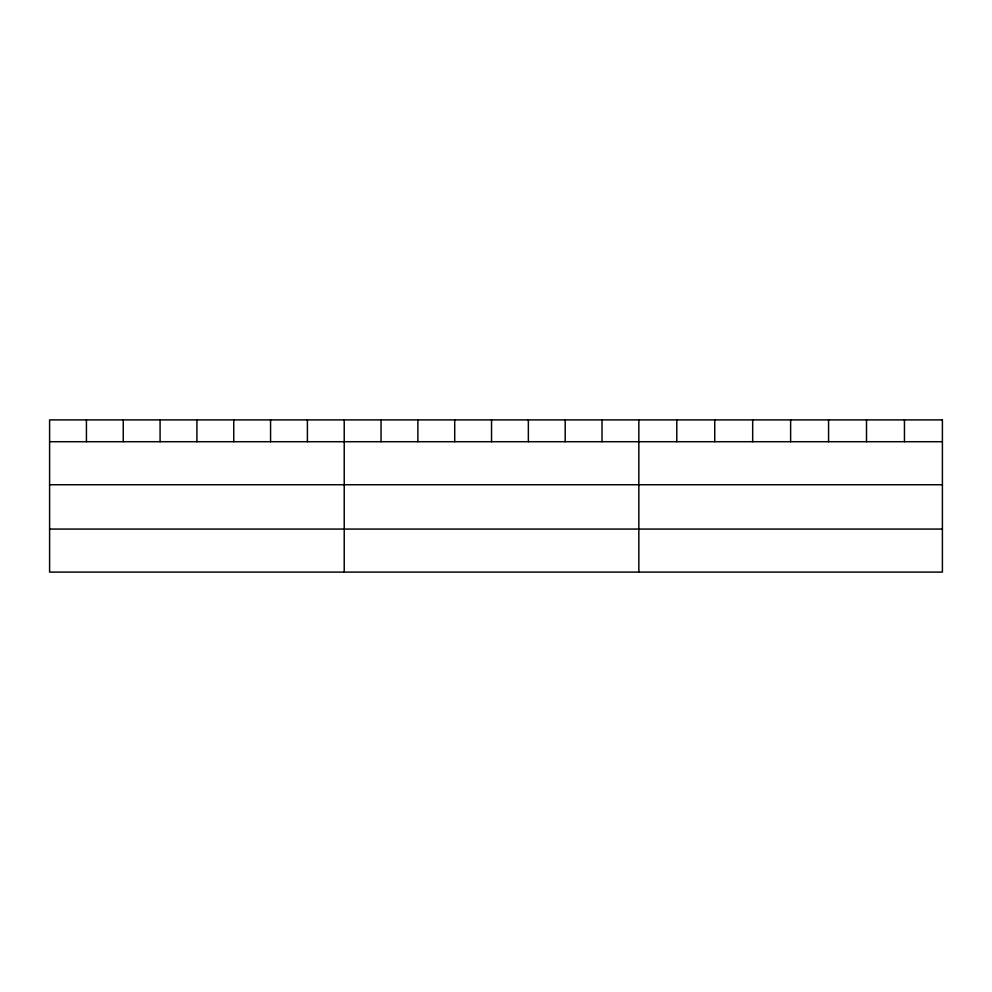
<?xml version="1.0" encoding="UTF-8"?>
<svg xmlns="http://www.w3.org/2000/svg" width="992" height="992" viewBox="0 0 992 992"><rect width="100%" height="100%" fill="white"/><g stroke="black" fill="none" stroke-linecap="round" stroke-linejoin="round"><path stroke-width="1.49" d="M49.6 441.713L942.4 441.713M49.6 484.741L942.4 484.741M49.6 529.071L942.4 529.071M904.456 419.901L904.456 441.713M866.512 419.901L866.512 441.713M828.568 419.901L828.568 441.713M790.624 419.901L790.624 441.713M752.68 419.901L752.68 441.713M714.736 419.901L714.736 441.713M676.792 419.901L676.792 441.713M638.848 419.901L638.848 572.099M602.02 419.901L602.02 441.713M565.192 419.901L565.192 441.713M528.364 419.901L528.364 441.713M491.536 419.901L491.536 441.713M454.708 419.901L454.708 441.713M417.88 419.901L417.88 441.713M381.052 419.901L381.052 441.713M344.224 419.901L344.224 572.099M307.396 419.901L307.396 441.713M270.568 419.901L270.568 441.713M233.74 419.901L233.74 441.713M196.912 419.901L196.912 441.713M160.084 419.901L160.084 441.713M123.256 419.901L123.256 441.713M86.428 419.901L86.428 441.713M942.4 419.901L49.6 419.901L49.6 572.099L942.4 572.099L942.4 419.901"/></g></svg>
